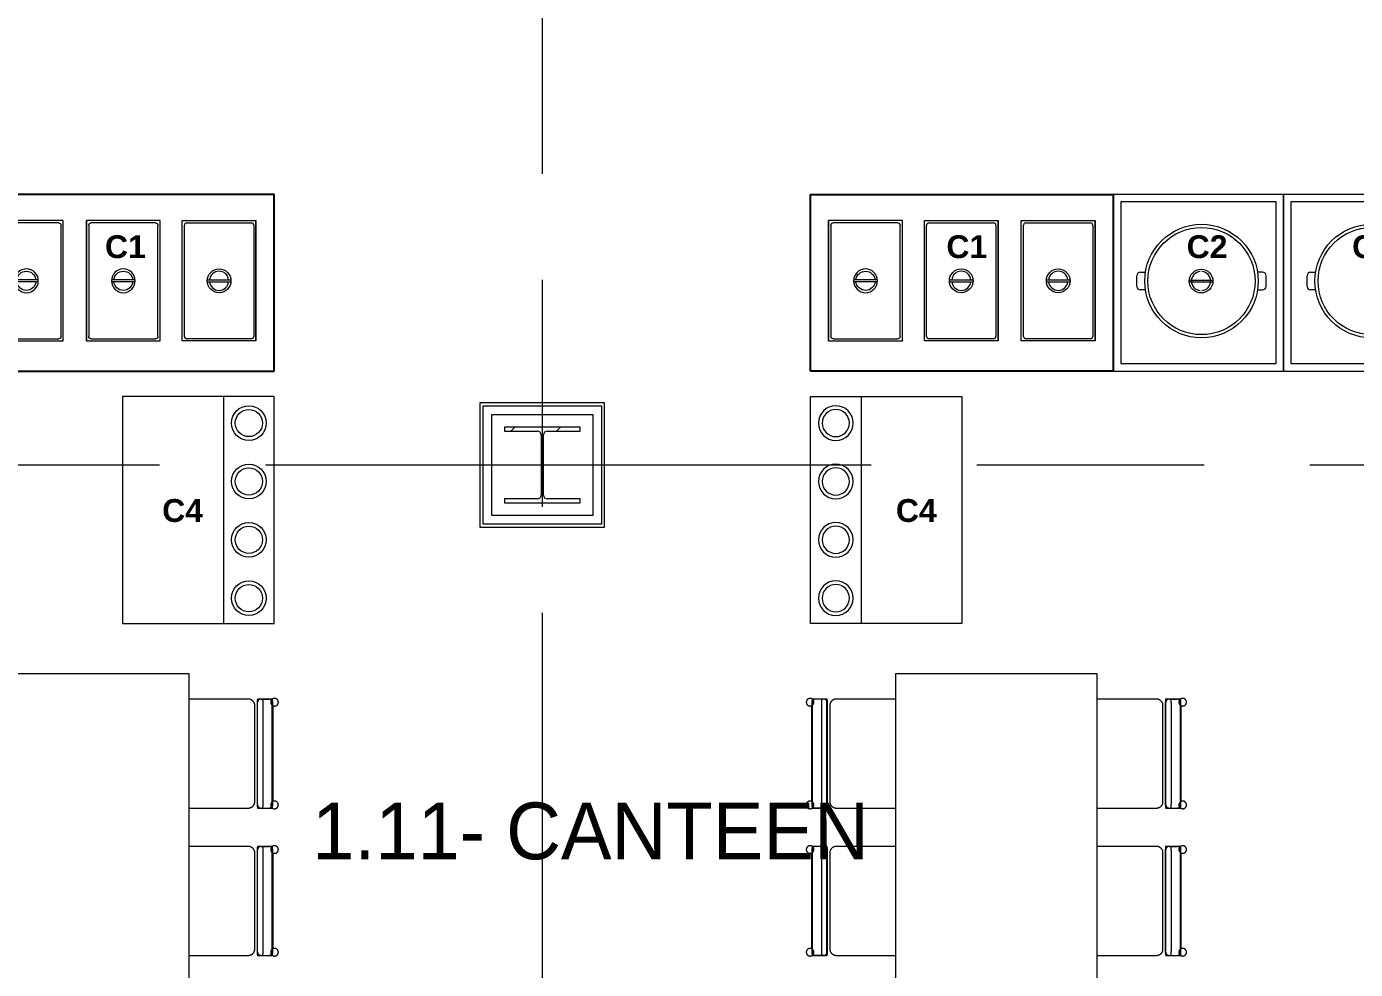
# Model space of a CAD drawing. Header units: millimetres. Extents: x -76261 to 649593, y -304265 to 60256.
# Drawn here: x 6656 to 11923, y -8600 to -4862 of the extents above; entities that cross this region are included whole.
import ezdxf

# ---------------------------------------------------------------- set-up
doc = ezdxf.new("R2010")
doc.units = ezdxf.units.MM
doc.header["$LTSCALE"] = 2000
doc.header["$MEASUREMENT"] = 0
doc.linetypes.add('Centre', pattern=[6.9, 4, -0.7, 1.5, -0.7])
doc.linetypes.add('Hidden 1_0mm', pattern=[1.6, 1, -0.6])
doc.layers.get('0').update_dxf_attribs({"linetype": 'CONTINUOUS'})
for name, color, linetype, lineweight in [('A-AREA-IDEN', 8, 'CONTINUOUS', 15), ('A-WALL', 8, 'CONTINUOUS', 15), ('I-FURN', 8, 'Hidden 1_0mm', 15), ('KIT', 8, 'CONTINUOUS', 5), ('KÝ HIỆU', 7, 'CONTINUOUS', 5), ('Name', 8, 'CONTINUOUS', 5), ('OF-A$0$OF-A$0$full', 8, 'CONTINUOUS', 5), ('OF-A$0$OF-A$0$UNIT2', 8, 'CONTINUOUS', 5), ('S-COLS', 8, 'CONTINUOUS', 15), ('S-GRID', 14, 'CONTINUOUS', 15), ('UNIT2', 8, 'CONTINUOUS', 5), ('XANH', 8, 'CONTINUOUS', 5)]:
    doc.layers.add(name, color=color, linetype=linetype, lineweight=lineweight)
doc.layers.add('WAL', color=8, linetype='CONTINUOUS')
doc.styles.add('.VnArial Narrow_B', font='Vnarianb_0.ttf', dxfattribs={"height": 225})
doc.styles.add('Arial_B_1', font='arialbd.ttf', dxfattribs={"height": 90.595556})

# ---------------------------------------------------------------- blocks, each defined once
blk = doc.blocks.new('AD_UK Beams-Column - SC1-300_300_10_16-V23-1st  FLOOR PLAN')
at = {"layer": 'S-COLS'}
h = blk.add_hatch(dxfattribs=at)
h.set_pattern_fill('FP_62', color=256, style=0, pattern_type=2)
h.set_pattern_definition([(45, (78492.53, 48601.64), (-371.231, 371.231), []), (45, (78492.53, 49164.14), (-371.231, 371.231), [])])
h.paths.add_polyline_path([(-150, -150), (150, -150), (150, -134), (19, -134), (9.1, -129.9), (5, -120), (5, 120), (9.1, 129.9), (19, 134), (150, 134), (150, 150), (-150, 150), (-150, 134), (-19, 134), (-9.1, 129.9), (-5, 120), (-5, -120), (-9.1, -129.9), (-19, -134), (-150, -134)], flags=0)
for p, q in [((150, 150), (-150, 150)), ((-150, 150), (-150, 134)), ((-150, 134), (-19, 134)), ((-5, 120), (-5, -120)), ((5, -120), (5, 120)), ((19, 134), (150, 134)), ((150, 134), (150, 150)), ((-19, -134), (-150, -134)), ((-150, -134), (-150, -150)), ((-150, -150), (150, -150)), ((150, -134), (19, -134)), ((150, -150), (150, -134))]:
    blk.add_line(p, q, dxfattribs=at)
for centre, start, end in [((-19, 120), 0, 90), ((19, 120), 90, 180), ((-19, -120), 270, 0), ((19, -120), 180, 270)]:
    blk.add_arc(centre, 14, start, end, dxfattribs=at)
blk = doc.blocks.new('LS-Office-S_rvt-1-1st  FLOOR PLAN')
blk.add_blockref('AD_UK Beams-Column - SC1-300_300_10_16-V23-1st  FLOOR PLAN', (-78492.5, -48601.6))
blk = doc.blocks.new('Table_Dining_6_chairs - 2_x2_6_-10910744-1st  FLOOR PLAN')
at = {"layer": 'I-FURN'}
for p, q in [((900, 400), (-900, 400)), ((-900, 400), (-900, -400)), ((900, -400), (900, 400)), ((-900, -400), (900, -400))]:
    blk.add_line(p, q, dxfattribs=at)
blk = doc.blocks.new('Chair-Breuer - Chair-Breuer-10681901-1st  FLOOR PLAN')
at = {"layer": 'I-FURN'}
for p, q in [((-215.9, 108), (-215.9, -127)), ((215.9, -127), (215.9, 108)), ((-190.5, -152.4), (190.5, -152.4)), ((-215.9, -163.5), (-215.9, -183.4)), ((-215.9, -176.2), (-215.9, -208.7)), ((-215.9, -183.4), (-215.9, -221.4)), ((-203.2, -163.5), (203.2, -163.5)), ((190.5, -161.3), (-190.5, -161.3)), ((-190.5, -185.6), (190.5, -185.6)), ((215.9, -183.4), (215.9, -163.5)), ((215.9, -176.2), (215.9, -208.7)), ((215.9, -221.4), (215.9, -183.4)), ((-203.2, -221.4), (203.2, -221.4)), ((190.5, -223.6), (-190.5, -223.6))]:
    blk.add_line(p, q, dxfattribs=at)
for centre, radius, start, end in [((-190.5, -127), 25.4, 180, 270), ((190.5, -127), 25.4, 270, 360), ((-203.2, -176.2), 12.7, 90, 180), ((-203.2, -208.7), 12.7, 180, 270), ((203.2, -176.2), 12.7, 0, 90), ((203.2, -208.7), 12.7, 270, 0), ((-203.5, -230.6), 15.1, 360, 180), ((-203.5, -230.6), 15.1, 180, 360), ((203.7, -230.6), 15.1, 360, 180), ((203.7, -230.6), 15.1, 180, 360)]:
    blk.add_arc(centre, radius, start, end, dxfattribs=at)
for centre, major_axis, start_param, end_param in [((-190.5, -163.5), (-25.4, 0), 4.712389, 6.283185), ((-190.5, -183.4), (25.4, 0), 3.141593, 4.712389), ((190.5, -163.5), (-25.4, 0), 3.141593, 4.712389), ((190.5, -183.4), (25.4, 0), 4.712389, 6.283185), ((-190.5, -221.4), (-25.4, 0), 0, 1.570796), ((190.5, -221.4), (25.4, 0), 4.712389, 6.283185)]:
    blk.add_ellipse(centre, major_axis=major_axis, ratio=0.087156, start_param=start_param, end_param=end_param, dxfattribs=at)
blk = doc.blocks.new('Chair-Breuer - Chair-Breuer-10682075-1st  FLOOR PLAN')
at = {"layer": 'I-FURN'}
for p, q in [((-215.9, 221.4), (-215.9, 183.4)), ((-203.2, 221.4), (203.2, 221.4)), ((-190.5, 223.6), (190.5, 223.6)), ((215.9, 183.4), (215.9, 221.4)), ((-215.9, 176.2), (-215.9, 208.7)), ((-215.9, 183.4), (-215.9, 163.5)), ((-203.2, 163.5), (203.2, 163.5)), ((190.5, 185.6), (-190.5, 185.6)), ((-190.5, 161.3), (190.5, 161.3)), ((215.9, 176.2), (215.9, 208.7)), ((215.9, 163.5), (215.9, 183.4)), ((-215.9, 127), (-215.9, -108)), ((190.5, 152.4), (-190.5, 152.4)), ((215.9, -108), (215.9, 127))]:
    blk.add_line(p, q, dxfattribs=at)
for centre, radius, start, end in [((-203.5, 230.6), 15.1, 0, 180), ((-203.5, 230.6), 15.1, 180, 0), ((-203.2, 208.7), 12.7, 90, 180), ((203.7, 230.6), 15.1, 0, 180), ((203.7, 230.6), 15.1, 180, 0), ((203.2, 208.7), 12.7, 360, 90), ((-203.2, 176.2), 12.7, 180, 270), ((203.2, 176.2), 12.7, 270, 360), ((-190.5, 127), 25.4, 90, 180), ((190.5, 127), 25.4, 0, 90)]:
    blk.add_arc(centre, radius, start, end, dxfattribs=at)
for centre, major_axis, start_param, end_param in [((-190.5, 221.4), (-25.4, 0), 4.712389, 6.283185), ((190.5, 221.4), (25.4, 0), 0, 1.570796), ((-190.5, 183.4), (25.4, 0), 1.570796, 3.141593), ((-190.5, 163.5), (-25.4, 0), 0, 1.570796), ((190.5, 183.4), (-25.4, 0), 3.141593, 4.712389), ((190.5, 163.5), (-25.4, 0), 1.570796, 3.141593)]:
    blk.add_ellipse(centre, major_axis=major_axis, ratio=0.087156, start_param=start_param, end_param=end_param, dxfattribs=at)
blk = doc.blocks.new('OF_KITCHEN_dwg_A$C13DD3667-10911590-1st  FLOOR PLAN')
at = {"layer": 'UNIT2'}
for p, q in [((10, 20), (10, 305)), ((20, 315), (510, 315)), ((520, 305), (520, 20)), ((261, 214.6), (261, 110.4)), ((269, 214.6), (269, 110.4)), ((510, 10), (20, 10))]:
    blk.add_line(p, q, dxfattribs=at)
at = {"layer": 'UNIT2', "flags": 128}
blk.add_lwpolyline([(0, 0), (530, 0), (0, 0), (0, 325), (530, 325), (530, 0)], dxfattribs=at)
at = {"layer": 'UNIT2'}
blk.add_circle((265, 162.5), 52.3, dxfattribs=at)
for centre, radius, start, end in [((20, 305), 10, 90, 180), ((510, 305), 10, 0, 90), ((265, 162.5), 42.3, 95.43109, 264.56891), ((265, 162.5), 42.3, 275.43109, 84.56891), ((20, 20), 10, 180, 270), ((510, 20), 10, 270, 0)]:
    blk.add_arc(centre, radius, start, end, dxfattribs=at)
blk = doc.blocks.new('OF_KITCHEN_dwg_A$C13DD3667-10911591-1st  FLOOR PLAN')
at = {"layer": 'UNIT2'}
for p, q in [((10, 20), (10, 305)), ((20, 315), (510, 315)), ((520, 305), (520, 20)), ((261, 214.6), (261, 110.4)), ((269, 214.6), (269, 110.4)), ((510, 10), (20, 10))]:
    blk.add_line(p, q, dxfattribs=at)
at = {"layer": 'UNIT2', "flags": 128}
blk.add_lwpolyline([(0, 0), (530, 0), (0, 0), (0, 325), (530, 325), (530, 0)], dxfattribs=at)
at = {"layer": 'UNIT2'}
blk.add_circle((265, 162.5), 52.3, dxfattribs=at)
for centre, radius, start, end in [((20, 305), 10, 90, 180), ((510, 305), 10, 0, 90), ((265, 162.5), 42.3, 95.43109, 264.56891), ((265, 162.5), 42.3, 275.43109, 84.56891), ((20, 20), 10, 180, 270), ((510, 20), 10, 270, 0)]:
    blk.add_arc(centre, radius, start, end, dxfattribs=at)
blk = doc.blocks.new('OF_KITCHEN_dwg_bbb-10911592-1st  FLOOR PLAN')
at = {"layer": 'WAL', "flags": 128}
blk.add_lwpolyline([(-48064.3, -288313.7), (-48064.3, -287613.7), (-46864.3, -287613.7), (-46864.3, -288313.7)], close=True, dxfattribs=at)
at = {"extrusion": (0, 0, -1), "xscale": 0.9000000003725293, "yscale": 0.9000000003725293, "zscale": -0.9000000003725293, "rotation": 90}
blk.add_blockref('OF_KITCHEN_dwg_A$C13DD3667-10911590-1st  FLOOR PLAN', (47992.8, -288194.2), dxfattribs=at)
at = {"xscale": 0.9000000003725293, "yscale": 0.9000000003725293, "zscale": 0.9000000003725293, "rotation": 90}
for p in [(-47320.8, -288194.2), (-46936.5, -288194.2)]:
    blk.add_blockref('OF_KITCHEN_dwg_A$C13DD3667-10911591-1st  FLOOR PLAN', p, dxfattribs=at)
blk = doc.blocks.new('OF_KITCHEN_dwg_hf-10911593-1st  FLOOR PLAN')
at = {"layer": 'Name'}
blk.add_line((-40430.8, 1498794), (-39530.8, 1498794), dxfattribs=at)
at = {"layer": 'Name', "flags": 128}
blk.add_lwpolyline([(-40430.8, 1498394.2), (-39530.8, 1498394.2), (-39530.8, 1498994.2), (-40430.8, 1498994.2)], close=True, dxfattribs=at)
at = {"layer": 'XANH'}
for centre, radius in [((-40325.4, 1498894.5), 68.9), ((-40325.4, 1498894.5), 53.9), ((-40094, 1498894.5), 68.9), ((-40094, 1498894.5), 53.9), ((-39862.5, 1498894.5), 68.9), ((-39862.5, 1498894.5), 53.9), ((-39631.1, 1498894.5), 68.9), ((-39631.1, 1498894.5), 53.9)]:
    blk.add_circle(centre, radius, dxfattribs=at)
blk = doc.blocks.new('OF_KITCHEN_dwg_bbb-10911595-1st  FLOOR PLAN')
at = {"layer": 'WAL', "flags": 128}
blk.add_lwpolyline([(-48064.3, -288313.7), (-48064.3, -287613.7), (-46864.3, -287613.7), (-46864.3, -288313.7)], close=True, dxfattribs=at)
at = {"extrusion": (0, 0, -1), "xscale": 0.9000000003725293, "yscale": 0.9000000003725293, "zscale": -0.9000000003725293, "rotation": 90}
blk.add_blockref('OF_KITCHEN_dwg_A$C13DD3667-10911590-1st  FLOOR PLAN', (47992.8, -288194.2), dxfattribs=at)
at = {"xscale": 0.9000000003725293, "yscale": 0.9000000003725293, "zscale": 0.9000000003725293, "rotation": 90}
for p in [(-47320.8, -288194.2), (-46936.5, -288194.2)]:
    blk.add_blockref('OF_KITCHEN_dwg_A$C13DD3667-10911591-1st  FLOOR PLAN', p, dxfattribs=at)
blk = doc.blocks.new('OF_KITCHEN_dwg_hf-10911596-1st  FLOOR PLAN')
at = {"layer": 'Name'}
blk.add_line((-40430.8, 1498794), (-39530.8, 1498794), dxfattribs=at)
at = {"layer": 'Name', "flags": 128}
blk.add_lwpolyline([(-40430.8, 1498394.2), (-39530.8, 1498394.2), (-39530.8, 1498994.2), (-40430.8, 1498994.2)], close=True, dxfattribs=at)
at = {"layer": 'XANH'}
for centre, radius in [((-40325.4, 1498894.5), 68.9), ((-40325.4, 1498894.5), 53.9), ((-40094, 1498894.5), 68.9), ((-40094, 1498894.5), 53.9), ((-39862.5, 1498894.5), 68.9), ((-39862.5, 1498894.5), 53.9), ((-39631.1, 1498894.5), 68.9), ((-39631.1, 1498894.5), 53.9)]:
    blk.add_circle(centre, radius, dxfattribs=at)
blk = doc.blocks.new('OF_KITCHEN_dwg-10908889-1st  FLOOR PLAN')
at = {"flags": 128}
for points in [[(17032.7, 25931), (16358.1, 25931), (16358.1, 25231), (17032.7, 25231)], [(17707.3, 25931), (17032.7, 25931), (17032.7, 25231), (17707.3, 25231)]]:
    blk.add_lwpolyline(points, close=True, dxfattribs=at)
at = {"layer": 'OF-A$0$OF-A$0$full', "flags": 128}
for points in [[(17003.2, 25901.5), (16387.6, 25901.5), (16387.6, 25260.5), (17003.2, 25260.5)], [(17677.8, 25901.5), (17062.2, 25901.5), (17062.2, 25260.5), (17677.8, 25260.5)]]:
    blk.add_lwpolyline(points, close=True, dxfattribs=at)
at = {"layer": 'OF-A$0$OF-A$0$UNIT2'}
for p, q in [((16451.6, 25566.7), (16451.6, 25609.1)), ((16465.2, 25622.7), (16485.3, 25622.7)), ((16950, 25622.7), (16929.8, 25622.7)), ((16963.5, 25566.7), (16963.5, 25609.1)), ((17126.2, 25566.7), (17126.2, 25609.1)), ((17139.8, 25622.7), (17159.9, 25622.7)), ((16485.3, 25553.1), (16465.2, 25553.1)), ((16659, 25591.5), (16752.8, 25591.5)), ((16659, 25584.3), (16752.8, 25584.3)), ((16929.8, 25553.1), (16950, 25553.1)), ((17159.9, 25553.1), (17139.8, 25553.1))]:
    blk.add_line(p, q, dxfattribs=at)
for centre, radius in [((16707.6, 25587.9), 225), ((17382.2, 25587.9), 225), ((16707.6, 25587.9), 212.4), ((17382.2, 25587.9), 212.4), ((16705.9, 25587.9), 47)]:
    blk.add_circle(centre, radius, dxfattribs=at)
for centre, radius, start, end in [((16465.2, 25609.1), 13.6, 90, 180), ((16705.9, 25587.9), 38, 95.4311, 264.5689), ((16705.9, 25587.9), 38, 275.4311, 84.5689), ((16950, 25609.1), 13.6, 0, 90), ((17139.8, 25609.1), 13.6, 90, 180), ((16465.2, 25566.7), 13.6, 180, 270), ((16950, 25566.7), 13.6, 270, 360), ((17139.8, 25566.7), 13.6, 180, 270)]:
    blk.add_arc(centre, radius, start, end, dxfattribs=at)
at = {"extrusion": (0, 0, -1), "zscale": -1}
blk.add_blockref('OF_KITCHEN_dwg_bbb-10911592-1st  FLOOR PLAN', (35033.2, 313544.7), dxfattribs=at)
blk.add_blockref('OF_KITCHEN_dwg_bbb-10911595-1st  FLOOR PLAN', (63222.4, 313544.7))
at = {"rotation": 270}
blk.add_blockref('OF_KITCHEN_dwg_hf-10911593-1st  FLOOR PLAN', (-1485963.1, -15300.4), dxfattribs=at)
at = {"extrusion": (0, 0, -1), "zscale": -1, "rotation": 270}
blk.add_blockref('OF_KITCHEN_dwg_hf-10911596-1st  FLOOR PLAN', (-1514152.3, -15300.4), dxfattribs=at)
at = {"layer": 'KÝ HIỆU', "char_height": 90.6, "width": 188.132, "attachment_point": 1, "line_spacing_factor": 0.941778, "style": 'Arial_B_1'}
for s, insert in [('C1', (12361.1, 25769.5)), ('C1', (15696.4, 25769.5)), ('C2', (16648.8, 25769.5)), ('C3', (17304.7, 25769.5)), ('C4', (12587.8, 24723.5)), ('C4', (15496.2, 24723.5))]:
    blk.add_mtext(s, dxfattribs=dict(at, insert=insert))
blk = doc.blocks.new('Xrexf_Office')
at = {"layer": 'A-WALL'}
for p, q in [((8947, -6353), (8453, -6353)), ((8453, -6353), (8453, -6847)), ((8465, -6365), (8935, -6365)), ((8465, -6835), (8465, -6365)), ((8935, -6365), (8935, -6835)), ((8947, -6847), (8947, -6353)), ((8500, -6400), (8900, -6400)), ((8500, -6800), (8500, -6400)), ((8900, -6400), (8900, -6800)), ((8453, -6847), (8947, -6847)), ((8935, -6835), (8465, -6835)), ((8900, -6800), (8500, -6800))]:
    blk.add_line(p, q, dxfattribs=at)
at = {"layer": 'S-GRID', "linetype": 'Centre', "ltscale": 0.3}
for p, q in [((8700, 5234.1), (8700, -19441.1)), ((-4816.9, -6600), (36139, -6600))]:
    blk.add_line(p, q, dxfattribs=at)
blk.add_blockref('LS-Office-S_rvt-1-1st  FLOOR PLAN', (87192.5, 42001.6))
at = {"layer": 'I-FURN', "rotation": 90.00000000000021}
for name, p in [('Table_Dining_6_chairs - 2_x2_6_-10910744-1st  FLOOR PLAN', (6900, -8328.3)), ('Table_Dining_6_chairs - 2_x2_6_-10910744-1st  FLOOR PLAN', (10500, -8328.3)), ('Chair-Breuer - Chair-Breuer-10681901-1st  FLOOR PLAN', (7408, -7744.2)), ('Chair-Breuer - Chair-Breuer-10682075-1st  FLOOR PLAN', (9992, -7744.2)), ('Chair-Breuer - Chair-Breuer-10681901-1st  FLOOR PLAN', (11008, -7744.2)), ('Chair-Breuer - Chair-Breuer-10681901-1st  FLOOR PLAN', (7408, -8328.3)), ('Chair-Breuer - Chair-Breuer-10682075-1st  FLOOR PLAN', (9992, -8328.3)), ('Chair-Breuer - Chair-Breuer-10681901-1st  FLOOR PLAN', (11008, -8328.3))]:
    blk.add_blockref(name, p, dxfattribs=at)
at = {"layer": 'KIT'}
blk.add_blockref('OF_KITCHEN_dwg-10908889-1st  FLOOR PLAN', (-5394.6, -31458.7), dxfattribs=at)
at = {"layer": 'A-AREA-IDEN', "insert": (7787.3, -7938.3), "char_height": 225, "width": 2356.961, "attachment_point": 1, "style": '.VnArial Narrow_B'}
blk.add_mtext('1.11- CANTEEN', dxfattribs=at)

msp = doc.modelspace()

# ---------------------------------------------------------------- block references
at = {"linetype": 'ByBlock'}
msp.add_blockref('Xrexf_Office', (0, 0), dxfattribs=at)

doc.saveas('drawing.dxf')
